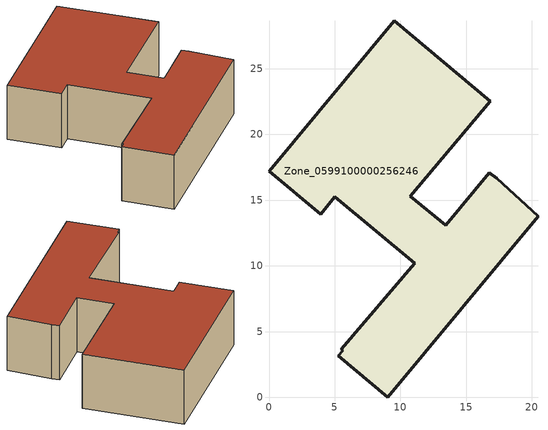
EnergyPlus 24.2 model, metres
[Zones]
Zone_0599100000256246
 floor ground (C_G): 16.77,17.1 17.32,16.65 20.47,13.76 9.02,0 5.26,3.14 5.6,3.56 5.5,3.65 11.07,10.18 5.01,15.24 3.93,13.92 0,17.21 9.51,28.65 16.83,22.54 10.75,15.29 13.44,13.07 z0
 wall outside (C_F): 13.44,13.07 10.75,15.29 16.83,22.54 9.51,28.65 0,17.21 3.93,13.92 5.01,15.24 11.07,10.18 5.5,3.65 5.6,3.56 5.26,3.14 9.02,0 20.47,13.76 17.32,16.65 16.77,17.1 13.44,13.07 z0:5.55
 roof outside (C_R): 17.32,16.65 16.77,17.1 13.44,13.07 10.75,15.29 16.83,22.54 9.51,28.65 0,17.21 3.93,13.92 5.01,15.24 11.07,10.18 5.5,3.65 5.6,3.56 5.26,3.14 9.02,0 20.47,13.76 z5.55
[BUILDING]
Pand.0599100000256246: North Axis=0; Terrain=City; Loads Convergence Tolerance Value=0.04; Temperature Convergence Tolerance Value=0.4; Solar Distribution=FullExterior; Maximum Number of Warmup Days=25; Minimum Number of Warmup Days=1
[Site:Location]
Rotterdam.The.Hague.AP_ZH_NLD Design_Conditions: Latitude=51.96; Longitude=4.45; Time Zone=1; Elevation=-4.5
[SITE:GROUNDTEMPERATURE:BUILDINGSURFACE]
18, 18, 18, 18, 18, 18, 18, 18, 18, 18, 18, 18
[MATERIAL] Thermal Absorptance=0.9; Solar Absorptance=0.7; Visible Absorptance=0.7
Name | Roughness | Thickness | Conductivity | Density | Specific Heat
G.D.1975-1991 | MediumSmooth | 0.15 | 0.288461 | 540 | 1210
F.D.1975-1991 | Rough | 0.3 | 0.230769 | 1920 | 840
R.D.1975-1991 | MediumRough | 0.2 | 0.153846 | 1500 | 1000
[CONSTRUCTION]
C_G: G.D.1975-1991
C_F: F.D.1975-1991
C_R: R.D.1975-1991
[ZONE]
Zone_0599100000256246: Type=1; Multiplier=1; Ceiling Height=Autocalculate; Volume=Autocalculate; Floor Area=autocalculate; Part of Total Floor Area=Yes
[ZONEINFILTRATION:DESIGNFLOWRATE]
Infil_Zone_0599100000256246: Zone or ZoneList or Space or SpaceList=Zone_0599100000256246; Schedule=AlwaysOn; Design Flow Rate Calculation Method=Flow/Area; Flow Rate per Floor Area=0.0042; Constant Term Coefficient=1; Temperature Term Coefficient=0; Velocity Term Coefficient=0; Velocity Squared Term Coefficient=0
[HVACTEMPLATE:ZONE:IDEALLOADSAIRSYSTEM]
Zone_0599100000256246: Maximum Heating Supply Air Temperature=50; Minimum Cooling Supply Air Temperature=13; Maximum Heating Supply Air Humidity Ratio=0.0156; Minimum Cooling Supply Air Humidity Ratio=0.0077; Heating Limit=NoLimit; Cooling Limit=NoLimit; Dehumidification Control Type=ConstantSensibleHeatRatio; Cooling Sensible Heat Ratio=0.7; Dehumidification Setpoint=60; Humidification Control Type=None; Humidification Setpoint=30; Outdoor Air Method=None; Outdoor Air Flow Rate per Person=0.00944; Outdoor Air Flow Rate per Zone Floor Area=0; Outdoor Air Flow Rate per Zone=0; Demand Controlled Ventilation Type=None; Outdoor Air Economizer Type=NoEconomizer; Heat Recovery Type=None; Sensible Heat Recovery Effectiveness=0.7; Latent Heat Recovery Effectiveness=0.65
[ZONECONTROL:THERMOSTAT]
ThermostatControl_Zone_0599100000256246: Zone or ZoneList=Zone_0599100000256246; Control Type Schedule=DualSetpointControlType; Control 1=Thermostat_Zone_0599100000256246; Temperature Difference Between Cutout And Setpoint=0
[THERMOSTATSETPOINT:DUALSETPOINT]
Thermostat_Zone_0599100000256246: Heating Setpoint Temperature Schedule=HeatingSetpoint_Zone_0599100000256246; Cooling Setpoint Temperature Schedule=CoolingSetpoint_Zone_0599100000256246
[SCHEDULE:COMPACT]
HeatingSetpoint_Zone_0599100000256246: Through: 12/31, For: AllDays, Until: 24:00, 21
CoolingSetpoint_Zone_0599100000256246: Through: 12/31, For: AllDays, Until: 24:00, 24
DualSetpointControlType: Through: 12/31, For: AllDays, Until: 24:00, 4
AlwaysOn: Through: 12/31, For: AllDays, Until: 24:00, 1
